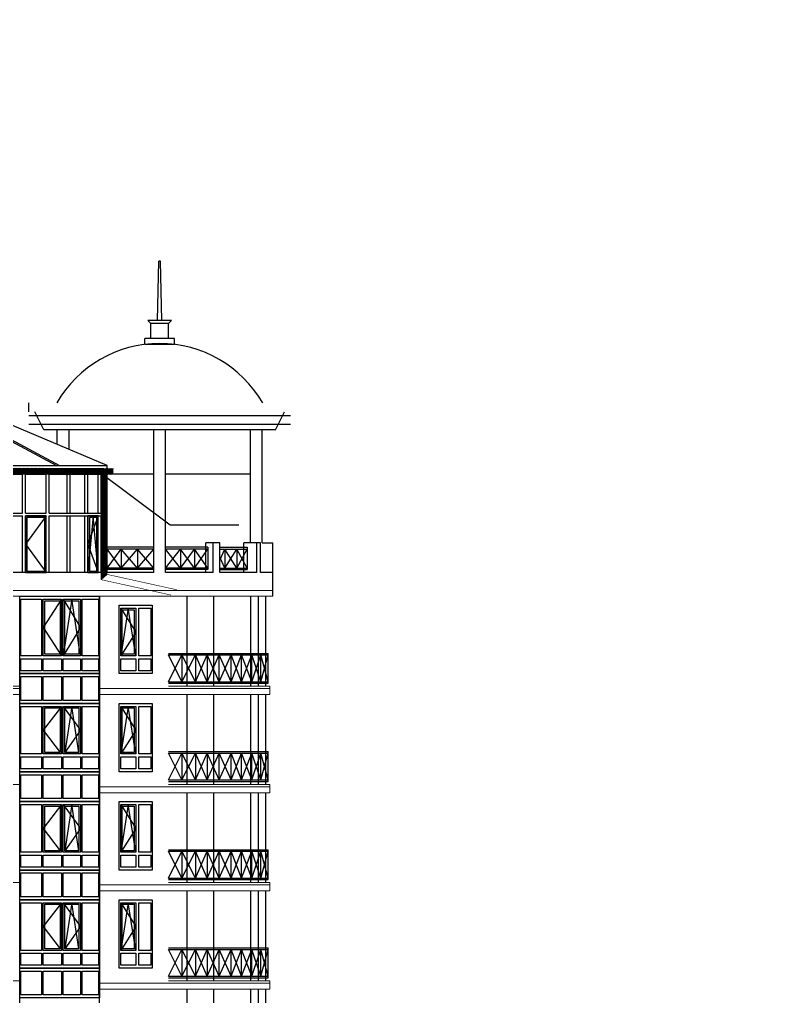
# Model space of a CAD drawing. Header units: inches. Extents: x -634 to 3638, y -6930911 to 5552.
# Drawn here: x 2259.43 to 2285.87, y 3427.26 to 3461.55 of the extents above; entities that cross this region are included whole.
import ezdxf

# ---------------------------------------------------------------- set-up
doc = ezdxf.new("R2010")
doc.units = ezdxf.units.IN
doc.header["$MEASUREMENT"] = 0
doc.linetypes.add('DASHED2', pattern=[9.525, 6.35, -3.175])
for name, color, linetype in [('ALUC', 202, 'Continuous'), ('OGRAJDENIYE', 255, 'Continuous'), ('Okno', 150, 'Continuous'), ('text', 152, 'Continuous'), ('WALL', 243, 'Continuous')]:
    doc.layers.add(name, color=color, linetype=linetype)
doc.layers.add('ELEV', color=134, linetype='Continuous', lineweight=18)
doc.layers.add('WALL_1', color=11, linetype='Continuous', lineweight=15)
pattern_1 = [(135, (2375.761223, 3285.016235), (0.023439284, 0.023439284), [])]

msp = doc.modelspace()

# ---------------------------------------------------------------- hatches: boundary and pattern name
at = {"layer": 'ELEV', "linetype": 'Continuous'}
h = msp.add_hatch(dxfattribs=at)
h.set_pattern_fill('ANSI31', color=256, scale=0.01044, style=0)
h.set_pattern_definition([(45, (1262.311104, 3366.587935), (-0.02343928418428, 0.02343928418428), [])])
edge = h.paths.add_edge_path()
edge.add_ellipse((1445.78234, 3471.96182), major_axis=(0, 6932302.83262), ratio=0.00000001506, start_angle=89.999976115149, end_angle=270.000023884851)
edge.add_line((1445.67794, 3474.85168), (1445.67794, 3528.48347))
edge.add_line((1445.67794, 3528.48347), (1445.88675, 3528.48347))
edge.add_line((1445.88675, 3528.48347), (1445.88675, 3474.85168))
h = msp.add_hatch(dxfattribs=at)
h.set_pattern_fill('ANSI31', color=256, scale=0.01044, angle=180, style=0)
h.set_pattern_definition(pattern_1)
h.paths.add_polyline_path([(2254.22536, 3445.601), (2254.22581, 3445.80981), (2262.71683, 3445.79136), (2262.71638, 3445.58255)])
h = msp.add_hatch(dxfattribs=at)
h.set_pattern_fill('ANSI31', color=256, scale=0.01044, angle=180, style=0)
h.set_pattern_definition(pattern_1)
h.paths.add_polyline_path([(2262.29236, 3441.89147), (2262.50117, 3442.07576), (2262.50117, 3445.58302), (2262.29236, 3445.58348)])

# ---------------------------------------------------------------- linework, layer by layer
at = {"layer": 'ALUC', "color": 7, "linetype": 'Continuous'}
for p, q in [((2264.27454, 3450.98244), (2264.32674, 3453.07051)), ((2264.37894, 3453.07051), (2264.32674, 3453.07051)), ((2264.43114, 3450.98244), (2264.37894, 3453.07051)), ((2264.03963, 3450.87803), (2263.93522, 3450.98244)), ((2264.77045, 3450.98244), (2263.93522, 3450.98244)), ((2264.66605, 3450.87803), (2264.77045, 3450.98244)), ((2264.03963, 3450.35602), (2264.03963, 3450.87803)), ((2264.66605, 3450.87803), (2264.03963, 3450.87803)), ((2264.66605, 3450.35602), (2264.66605, 3450.87803)), ((2263.83082, 3450.14721), (2263.83082, 3450.35602)), ((2264.87486, 3450.35602), (2263.83082, 3450.35602)), ((2264.87486, 3450.14721), (2264.87486, 3450.35602)), ((2264.87486, 3450.14721), (2263.83082, 3450.14721)), ((2259.75898, 3447.77868), (2259.75898, 3448.09189)), ((2268.94669, 3447.64296), (2259.75898, 3447.64296)), ((2260.281, 3447.15226), (2259.96779, 3447.77868)), ((2268.42468, 3447.15226), (2268.73789, 3447.77868)), ((2268.94669, 3447.32974), (2259.75898, 3447.32974)), ((2268.42468, 3447.15226), (2260.281, 3447.15226))]:
    msp.add_line(p, q, dxfattribs=at)
msp.add_arc((2264.35284, 3446.00382), 4.17615, 30, 150, dxfattribs=at)
at = {"layer": 'ELEV', "linetype": 'Continuous'}
msp.add_line((2262.50117, 3442.07576), (2262.29236, 3441.89147), dxfattribs=at)
at = {"layer": 'ELEV', "linetype": 'Continuous', "flags": 128}
for points in [[(2254.22581, 3445.80981, 0.02088, 0.02088, 0), (2262.71683, 3445.79136, 0.02088, 0.02088, 0)], [(2262.71683, 3445.79136, 0.02088, 0.02088, 0), (2262.71683, 3445.5862, 0.02088, 0.02088, 0)], [(2254.22536, 3445.601, 0.02088, 0.02088, 0), (2262.71638, 3445.58255, 0.02088, 0.02088, 0)], [(2262.29236, 3441.89147, 0.02088, 0.02088, 0), (2262.29236, 3445.5834, 0.02088, 0.02088, 0)], [(2262.50117, 3442.07576, 0.02088, 0.02088, 0), (2262.50117, 3445.58295, 0, 0, 0)], [(2262.50117, 3442.07576, 0.02088, 0.02088, 0), (2264.95434, 3441.53436, 0.02088, 0.02088, 0)], [(2262.29236, 3441.89147, 0.02088, 0.02088, 0), (2264.74553, 3441.35007, 0, 0, 0)]]:
    msp.add_lwpolyline(points, format="xyseb", dxfattribs=at)
at = {"layer": 'OGRAJDENIYE', "color": 7, "linetype": 'Continuous'}
for p, q in [((2264.14403, 3443.02831), (2262.50836, 3443.02831)), ((2266.04418, 3443.02831), (2264.56165, 3443.02831)), ((2266.04418, 3443.02831), (2266.04418, 3442.24529)), ((2266.46222, 3443.02831), (2267.42624, 3443.02831)), ((2267.42624, 3443.02831), (2267.42624, 3442.24529)), ((2264.14403, 3442.96567), (2262.50836, 3442.96567)), ((2262.99559, 3442.29749), (2262.50836, 3442.96567)), ((2262.50836, 3442.29749), (2262.99559, 3442.96567)), ((2263.56981, 3442.29749), (2262.99559, 3442.96567)), ((2262.99559, 3442.29749), (2263.56981, 3442.96567)), ((2262.99559, 3442.96567), (2262.99559, 3442.29749)), ((2263.56981, 3442.96567), (2263.56981, 3442.29749)), ((2263.56981, 3442.29749), (2264.14403, 3442.96567)), ((2264.14403, 3442.29749), (2263.56981, 3442.96567)), ((2266.04418, 3442.96567), (2264.56165, 3442.96567)), ((2265.08366, 3442.29749), (2264.56165, 3442.96567)), ((2264.56165, 3442.29749), (2265.08366, 3442.96567)), ((2265.08366, 3442.96567), (2265.08366, 3442.29749)), ((2265.57436, 3442.29749), (2265.08366, 3442.96567)), ((2265.08366, 3442.29749), (2265.57436, 3442.96567)), ((2265.57436, 3442.96567), (2265.57436, 3442.29749)), ((2266.04418, 3442.29749), (2265.57436, 3442.96567)), ((2265.57436, 3442.29749), (2266.04418, 3442.96567)), ((2266.46222, 3442.96567), (2267.42624, 3442.96567)), ((2266.46222, 3442.57956), (2266.64321, 3442.96567)), ((2266.64321, 3442.29749), (2266.46222, 3442.6836)), ((2266.64321, 3442.96567), (2266.64321, 3442.29749)), ((2266.64321, 3442.29749), (2267.06082, 3442.96567)), ((2267.06082, 3442.29749), (2266.64321, 3442.96567)), ((2267.06082, 3442.96567), (2267.06082, 3442.29749)), ((2267.06082, 3442.29749), (2267.42624, 3442.96567)), ((2267.42624, 3442.29749), (2267.06082, 3442.96567)), ((2264.14403, 3442.29749), (2262.50836, 3442.29749)), ((2264.14403, 3442.24529), (2262.50836, 3442.24529)), ((2266.04418, 3442.29749), (2264.56165, 3442.29749)), ((2266.04418, 3442.24529), (2264.56165, 3442.24529)), ((2266.46222, 3442.29749), (2267.42624, 3442.29749)), ((2266.46222, 3442.24529), (2267.42624, 3442.24529)), ((2264.66618, 3439.3011), (2268.16362, 3439.3011)), ((2264.66618, 3439.2489), (2268.16362, 3439.2489)), ((2265.13602, 3438.30927), (2264.66618, 3439.2489)), ((2264.66618, 3438.30927), (2265.13602, 3439.2489)), ((2265.13602, 3439.2489), (2265.13602, 3438.30927)), ((2265.13602, 3438.30927), (2265.60583, 3439.2489)), ((2265.60583, 3438.30927), (2265.13602, 3439.2489)), ((2265.60583, 3439.2489), (2265.60583, 3438.30927)), ((2265.60583, 3438.30927), (2266.02345, 3439.2489)), ((2266.02345, 3438.30927), (2265.60583, 3439.2489)), ((2266.02345, 3438.30927), (2266.44106, 3439.2489)), ((2266.44106, 3438.30927), (2266.02345, 3439.2489)), ((2266.02345, 3439.2489), (2266.02345, 3438.30927)), ((2266.44106, 3438.30927), (2266.44106, 3439.2489)), ((2266.44106, 3438.30927), (2266.85868, 3439.2489)), ((2266.85868, 3438.30927), (2266.44106, 3439.2489)), ((2266.85868, 3438.30927), (2266.85868, 3439.2489)), ((2266.85868, 3438.30927), (2267.22409, 3439.2489)), ((2267.22409, 3438.30927), (2266.85868, 3439.2489)), ((2267.22409, 3438.30927), (2267.22409, 3439.2489)), ((2267.22409, 3438.30927), (2267.5895, 3439.2489)), ((2267.5895, 3438.30927), (2267.22409, 3439.2489)), ((2267.5895, 3438.30927), (2267.5895, 3439.2489)), ((2267.5895, 3438.30927), (2267.90271, 3439.2489)), ((2267.90271, 3438.30927), (2267.5895, 3439.2489)), ((2267.90271, 3438.30927), (2267.90271, 3439.2489)), ((2267.90271, 3438.30927), (2268.16362, 3439.2489)), ((2268.16362, 3438.30927), (2267.90271, 3439.2489)), ((2268.16362, 3438.25707), (2268.16362, 3439.3011)), ((2264.66618, 3438.30927), (2268.16362, 3438.30927)), ((2264.66618, 3438.25707), (2268.16362, 3438.25707)), ((2264.66618, 3435.85578), (2268.16362, 3435.85578)), ((2264.66618, 3435.80358), (2268.16362, 3435.80358)), ((2265.13602, 3434.86395), (2264.66618, 3435.80358)), ((2264.66618, 3434.86395), (2265.13602, 3435.80358)), ((2265.13602, 3435.80358), (2265.13602, 3434.86395)), ((2265.13602, 3434.86395), (2265.60583, 3435.80358)), ((2265.60583, 3434.86395), (2265.13602, 3435.80358)), ((2265.60583, 3435.80358), (2265.60583, 3434.86395)), ((2265.60583, 3434.86395), (2266.02345, 3435.80358)), ((2266.02345, 3434.86395), (2265.60583, 3435.80358)), ((2266.02345, 3434.86395), (2266.44106, 3435.80358)), ((2266.44106, 3434.86395), (2266.02345, 3435.80358)), ((2266.02345, 3435.80358), (2266.02345, 3434.86395)), ((2266.44106, 3434.86395), (2266.44106, 3435.80358)), ((2266.44106, 3434.86395), (2266.85868, 3435.80358)), ((2266.85868, 3434.86395), (2266.44106, 3435.80358)), ((2266.85868, 3434.86395), (2266.85868, 3435.80358)), ((2266.85868, 3434.86395), (2267.22409, 3435.80358)), ((2267.22409, 3434.86395), (2266.85868, 3435.80358)), ((2267.22409, 3434.86395), (2267.22409, 3435.80358)), ((2267.22409, 3434.86395), (2267.5895, 3435.80358)), ((2267.5895, 3434.86395), (2267.22409, 3435.80358)), ((2267.5895, 3434.86395), (2267.5895, 3435.80358)), ((2267.5895, 3434.86395), (2267.90271, 3435.80358)), ((2267.90271, 3434.86395), (2267.5895, 3435.80358)), ((2267.90271, 3434.86395), (2267.90271, 3435.80358)), ((2267.90271, 3434.86395), (2268.16362, 3435.80358)), ((2268.16362, 3434.86395), (2267.90271, 3435.80358)), ((2268.16362, 3434.81175), (2268.16362, 3435.85578)), ((2264.66618, 3434.86395), (2268.16362, 3434.86395)), ((2264.66618, 3434.81175), (2268.16362, 3434.81175)), ((2264.66618, 3432.41047), (2268.16362, 3432.41047)), ((2268.16362, 3431.36643), (2268.16362, 3432.41047)), ((2264.66618, 3432.35826), (2268.16362, 3432.35826)), ((2265.13602, 3431.41863), (2264.66618, 3432.35826)), ((2264.66618, 3431.41863), (2265.13602, 3432.35826)), ((2265.13602, 3432.35826), (2265.13602, 3431.41863)), ((2265.13602, 3431.41863), (2265.60583, 3432.35826)), ((2265.60583, 3431.41863), (2265.13602, 3432.35826)), ((2265.60583, 3432.35826), (2265.60583, 3431.41863)), ((2265.60583, 3431.41863), (2266.02345, 3432.35826)), ((2266.02345, 3431.41863), (2265.60583, 3432.35826)), ((2266.02345, 3431.41863), (2266.44106, 3432.35826)), ((2266.44106, 3431.41863), (2266.02345, 3432.35826)), ((2266.02345, 3432.35826), (2266.02345, 3431.41863)), ((2266.44106, 3431.41863), (2266.44106, 3432.35826)), ((2266.44106, 3431.41863), (2266.85868, 3432.35826)), ((2266.85868, 3431.41863), (2266.44106, 3432.35826)), ((2266.85868, 3431.41863), (2266.85868, 3432.35826)), ((2266.85868, 3431.41863), (2267.22409, 3432.35826)), ((2267.22409, 3431.41863), (2266.85868, 3432.35826)), ((2267.22409, 3431.41863), (2267.22409, 3432.35826)), ((2267.22409, 3431.41863), (2267.5895, 3432.35826)), ((2267.5895, 3431.41863), (2267.22409, 3432.35826)), ((2267.5895, 3431.41863), (2267.5895, 3432.35826)), ((2267.5895, 3431.41863), (2267.90271, 3432.35826)), ((2267.90271, 3431.41863), (2267.5895, 3432.35826)), ((2267.90271, 3431.41863), (2267.90271, 3432.35826)), ((2267.90271, 3431.41863), (2268.16362, 3432.35826)), ((2268.16362, 3431.41863), (2267.90271, 3432.35826)), ((2264.66618, 3431.41863), (2268.16362, 3431.41863)), ((2264.66618, 3431.36643), (2268.16362, 3431.36643)), ((2264.66618, 3428.96515), (2268.16362, 3428.96515)), ((2268.16362, 3427.92111), (2268.16362, 3428.96515)), ((2264.66618, 3428.91294), (2268.16362, 3428.91294)), ((2265.13602, 3427.97331), (2264.66618, 3428.91294)), ((2264.66618, 3427.97331), (2265.13602, 3428.91294)), ((2265.13602, 3428.91294), (2265.13602, 3427.97331)), ((2265.13602, 3427.97331), (2265.60583, 3428.91294)), ((2265.60583, 3427.97331), (2265.13602, 3428.91294)), ((2265.60583, 3428.91294), (2265.60583, 3427.97331)), ((2265.60583, 3427.97331), (2266.02345, 3428.91294)), ((2266.02345, 3427.97331), (2265.60583, 3428.91294)), ((2266.02345, 3427.97331), (2266.44106, 3428.91294)), ((2266.44106, 3427.97331), (2266.02345, 3428.91294)), ((2266.02345, 3428.91294), (2266.02345, 3427.97331)), ((2266.44106, 3427.97331), (2266.44106, 3428.91294)), ((2266.44106, 3427.97331), (2266.85868, 3428.91294)), ((2266.85868, 3427.97331), (2266.44106, 3428.91294)), ((2266.85868, 3427.97331), (2266.85868, 3428.91294)), ((2266.85868, 3427.97331), (2267.22409, 3428.91294)), ((2267.22409, 3427.97331), (2266.85868, 3428.91294)), ((2267.22409, 3427.97331), (2267.22409, 3428.91294)), ((2267.22409, 3427.97331), (2267.5895, 3428.91294)), ((2267.5895, 3427.97331), (2267.22409, 3428.91294)), ((2267.5895, 3427.97331), (2267.5895, 3428.91294)), ((2267.5895, 3427.97331), (2267.90271, 3428.91294)), ((2267.90271, 3427.97331), (2267.5895, 3428.91294)), ((2267.90271, 3427.97331), (2267.90271, 3428.91294)), ((2267.90271, 3427.97331), (2268.16362, 3428.91294)), ((2268.16362, 3427.97331), (2267.90271, 3428.91294)), ((2264.66618, 3427.97331), (2268.16362, 3427.97331)), ((2264.66618, 3427.92111), (2268.16362, 3427.92111))]:
    msp.add_line(p, q, dxfattribs=at)
at = {"layer": 'Okno', "color": 7, "linetype": 'Continuous'}
for p, q in [((2262.50849, 3445.89941), (2254.22581, 3449.38288)), ((2255.19995, 3448.86087), (2260.72633, 3445.89941)), ((2255.31047, 3448.86087), (2260.83685, 3445.89941)), ((2254.22581, 3445.89941), (2262.50849, 3445.89941)), ((2262.50849, 3442.14088), (2262.50849, 3445.89941)), ((2262.50849, 3442.14088), (2262.50849, 3445.89941)), ((2258.75284, 3445.5862), (2259.53587, 3445.5862)), ((2259.53587, 3444.22896), (2259.53587, 3445.5862)), ((2259.64027, 3445.5862), (2260.3711, 3445.5862)), ((2259.64027, 3444.22896), (2259.64027, 3445.5862)), ((2260.3711, 3444.22896), (2260.3711, 3445.5862)), ((2260.4755, 3445.5862), (2262.50849, 3445.5862)), ((2260.4755, 3444.22896), (2260.4755, 3445.5862)), ((2261.10192, 3444.22896), (2261.10192, 3445.5862)), ((2261.20633, 3444.22896), (2261.20633, 3445.5862)), ((2261.72835, 3444.22896), (2261.72835, 3445.5862)), ((2261.83275, 3444.22896), (2261.83275, 3445.5862)), ((2262.19816, 3444.22896), (2262.19816, 3445.5862)), ((2262.30257, 3444.22896), (2262.30257, 3445.5862)), ((2262.50849, 3445.5862), (2262.50849, 3445.5862)), ((2258.75284, 3444.22896), (2259.53587, 3444.22896)), ((2258.75284, 3444.12455), (2259.53587, 3444.12455)), ((2259.53587, 3442.14088), (2259.53587, 3444.12455)), ((2259.64027, 3444.22896), (2260.3711, 3444.22896)), ((2259.64027, 3444.12455), (2260.3711, 3444.12455)), ((2259.64027, 3442.14088), (2259.64027, 3444.12455)), ((2260.3711, 3442.14088), (2260.3711, 3444.12455)), ((2260.4755, 3444.22896), (2262.50849, 3444.22896)), ((2260.4755, 3444.12455), (2262.50849, 3444.12455)), ((2260.4755, 3442.14088), (2260.4755, 3444.12455)), ((2261.10192, 3442.14088), (2261.10192, 3444.12455)), ((2261.20633, 3442.14088), (2261.20633, 3444.12455)), ((2261.72835, 3442.14088), (2261.72835, 3444.12455)), ((2261.83275, 3442.14088), (2261.83275, 3444.12455)), ((2262.19816, 3442.14088), (2262.19816, 3444.12455)), ((2262.30257, 3442.14088), (2262.30257, 3444.12455))]:
    msp.add_line(p, q, dxfattribs=at)
at = {"layer": 'Okno', "color": 7, "linetype": 'DASHED2', "ltscale": 0.4}
for p, q in [((2260.3711, 3444.12455), (2259.64027, 3443.13272)), ((2262.19816, 3444.12455), (2261.83275, 3443.13272)), ((2262.01546, 3444.12455), (2261.83275, 3442.14088)), ((2262.19816, 3442.14088), (2262.01546, 3444.12455)), ((2259.64027, 3443.13272), (2260.3711, 3442.14088)), ((2261.83275, 3443.13272), (2262.19816, 3442.14088)), ((2260.90714, 3441.20125), (2260.26307, 3440.20942)), ((2261.26862, 3441.20125), (2260.96808, 3439.21758)), ((2260.96808, 3441.20125), (2261.56915, 3440.20942)), ((2261.56915, 3439.21758), (2261.26862, 3441.20125)), ((2263.2489, 3440.88804), (2262.98528, 3439.21758)), ((2262.98528, 3440.88804), (2263.51252, 3440.05281)), ((2263.51252, 3439.21758), (2263.2489, 3440.88804)), ((2260.26307, 3440.20942), (2260.90714, 3439.21758)), ((2261.56915, 3440.20942), (2260.96808, 3439.21758)), ((2263.51252, 3440.05281), (2262.98528, 3439.21758)), ((2260.90714, 3437.44272), (2260.26307, 3436.60749)), ((2260.96808, 3437.44272), (2261.56915, 3436.60749)), ((2261.26862, 3437.44272), (2261.02344, 3435.82446)), ((2261.51379, 3435.82446), (2261.26862, 3437.44272)), ((2263.2489, 3437.44272), (2262.98528, 3435.77226)), ((2262.98528, 3437.44272), (2263.51252, 3436.60749)), ((2263.51252, 3435.77226), (2263.2489, 3437.44272)), ((2260.26307, 3436.60749), (2260.85494, 3435.82446)), ((2261.56915, 3436.60749), (2261.02344, 3435.82446)), ((2263.51252, 3436.60749), (2262.98528, 3435.77226)), ((2260.90714, 3433.9974), (2260.26307, 3433.16217)), ((2260.96808, 3433.9974), (2261.56915, 3433.16217)), ((2261.26862, 3433.9974), (2261.02344, 3432.37914)), ((2261.51379, 3432.37914), (2261.26862, 3433.9974)), ((2263.2489, 3433.9974), (2262.98528, 3432.32694)), ((2262.98528, 3433.9974), (2263.51252, 3433.16217)), ((2263.51252, 3432.32694), (2263.2489, 3433.9974)), ((2260.26307, 3433.16217), (2260.85494, 3432.37914)), ((2261.56915, 3433.16217), (2261.02344, 3432.37914)), ((2263.51252, 3433.16217), (2262.98528, 3432.32694)), ((2260.90714, 3430.55208), (2260.26307, 3429.71685)), ((2260.96808, 3430.55208), (2261.56915, 3429.71685)), ((2261.26862, 3430.55208), (2261.02344, 3428.93382)), ((2261.51379, 3428.93382), (2261.26862, 3430.55208)), ((2263.2489, 3430.55208), (2262.98528, 3428.88162)), ((2262.98528, 3430.55208), (2263.51252, 3429.71685)), ((2263.51252, 3428.88162), (2263.2489, 3430.55208)), ((2260.26307, 3429.71685), (2260.85494, 3428.93382)), ((2261.56915, 3429.71685), (2261.02344, 3428.93382)), ((2263.51252, 3429.71685), (2262.98528, 3428.88162))]:
    msp.add_line(p, q, dxfattribs=at)
at = {"layer": 'Okno', "color": 7, "linetype": 'Continuous'}
for points in [[(2260.3711, 3444.12455), (2259.64027, 3444.12455), (2259.64027, 3442.14088), (2260.3711, 3442.14088)], [(2260.3189, 3444.07235), (2259.69248, 3444.07235), (2259.69248, 3442.19309), (2260.3189, 3442.19309), (2260.3189, 3444.07235)], [(2262.19816, 3444.12455), (2261.83275, 3444.12455), (2261.83275, 3442.14088), (2262.19816, 3442.14088)], [(2262.14596, 3444.07235), (2261.88495, 3444.07235), (2261.88495, 3442.19309), (2262.14596, 3442.19309), (2262.14596, 3444.07235)]]:
    msp.add_lwpolyline(points, close=True, dxfattribs=at)
at = {"layer": 'Okno', "color": 7}
for points in [[(2259.44599, 3441.30565), (2262.23334, 3441.30565), (2262.23334, 3438.59116), (2259.44599, 3438.59116)], [(2259.47734, 3441.20125), (2260.19799, 3441.20125), (2260.19799, 3439.21758), (2259.47734, 3439.21758)], [(2260.26307, 3441.20125), (2260.90714, 3441.20125), (2260.90714, 3439.21758), (2260.26307, 3439.21758)], [(2260.31527, 3441.14905), (2260.85494, 3441.14905), (2260.85494, 3439.26978), (2260.31527, 3439.26978), (2260.31527, 3441.14905)], [(2260.96808, 3441.20125), (2261.56915, 3441.20125), (2261.56915, 3439.21758), (2260.96808, 3439.21758)], [(2261.02028, 3441.14905), (2261.51695, 3441.14905), (2261.51695, 3439.26978), (2261.02028, 3439.26978), (2261.02028, 3441.14905)], [(2261.62574, 3441.20125), (2262.20864, 3441.20125), (2262.20864, 3439.21758), (2261.62574, 3439.21758)], [(2262.98528, 3440.88804), (2263.51252, 3440.88804), (2263.51252, 3439.21758), (2262.98528, 3439.21758)], [(2263.03748, 3440.83584), (2263.46031, 3440.83584), (2263.46031, 3439.26978), (2263.03748, 3439.26978), (2263.03748, 3440.83584)], [(2263.61692, 3440.88804), (2264.03975, 3440.88804), (2264.03975, 3439.21758), (2263.61692, 3439.21758)], [(2259.47734, 3439.11318), (2260.19799, 3439.11318), (2260.19799, 3438.69556), (2259.47734, 3438.69556)], [(2260.26307, 3439.11318), (2260.90714, 3439.11318), (2260.90714, 3438.69556), (2260.26307, 3438.69556)], [(2260.96808, 3439.11318), (2261.56915, 3439.11318), (2261.56915, 3438.69556), (2260.96808, 3438.69556)], [(2261.62574, 3439.11318), (2262.20864, 3439.11318), (2262.20864, 3438.69556), (2261.62574, 3438.69556)], [(2262.98528, 3439.11318), (2263.51252, 3439.11318), (2263.51252, 3438.69556), (2262.98528, 3438.69556)], [(2263.61692, 3439.11318), (2264.03975, 3439.11318), (2264.03975, 3438.69556), (2263.61692, 3438.69556)], [(2259.44599, 3438.59116), (2262.23334, 3438.59116), (2262.23334, 3437.54712), (2259.44599, 3437.54712)], [(2259.47734, 3438.48676), (2260.19799, 3438.48676), (2260.19799, 3437.65153), (2259.47734, 3437.65153)], [(2260.26307, 3438.48676), (2260.90714, 3438.48676), (2260.90714, 3437.65153), (2260.26307, 3437.65153)], [(2260.96808, 3438.48676), (2261.56915, 3438.48676), (2261.56915, 3437.65153), (2260.96808, 3437.65153)], [(2261.62574, 3438.48676), (2262.20864, 3438.48676), (2262.20864, 3437.65153), (2261.62574, 3437.65153)], [(2259.44599, 3437.54712), (2262.23334, 3437.54712), (2262.23334, 3435.14584), (2259.44599, 3435.14584)], [(2262.93308, 3437.54712), (2264.09196, 3437.54712), (2264.09196, 3435.14584), (2262.93308, 3435.14584)], [(2259.47734, 3437.44272), (2260.19799, 3437.44272), (2260.19799, 3435.77226), (2259.47734, 3435.77226)], [(2260.26307, 3437.44272), (2260.90714, 3437.44272), (2260.90714, 3435.77226), (2260.26307, 3435.77226)], [(2260.31527, 3437.39052), (2260.85494, 3437.39052), (2260.85494, 3435.82446), (2260.31527, 3435.82446), (2260.31527, 3437.39052)], [(2260.96808, 3437.44272), (2261.56915, 3437.44272), (2261.56915, 3435.77226), (2260.96808, 3435.77226)], [(2261.02028, 3437.39052), (2261.51695, 3437.39052), (2261.51695, 3435.82446), (2261.02028, 3435.82446), (2261.02028, 3437.39052)], [(2261.62574, 3437.44272), (2262.20864, 3437.44272), (2262.20864, 3435.77226), (2261.62574, 3435.77226)], [(2262.98528, 3437.44272), (2263.51252, 3437.44272), (2263.51252, 3435.77226), (2262.98528, 3435.77226)], [(2263.03748, 3437.39052), (2263.46031, 3437.39052), (2263.46031, 3435.82446), (2263.03748, 3435.82446), (2263.03748, 3437.39052)], [(2263.61692, 3437.44272), (2264.03975, 3437.44272), (2264.03975, 3435.77226), (2263.61692, 3435.77226)], [(2259.47734, 3435.66786), (2260.19799, 3435.66786), (2260.19799, 3435.25024), (2259.47734, 3435.25024)], [(2260.26307, 3435.66786), (2260.90714, 3435.66786), (2260.90714, 3435.25024), (2260.26307, 3435.25024)], [(2260.96808, 3435.66786), (2261.56915, 3435.66786), (2261.56915, 3435.25024), (2260.96808, 3435.25024)], [(2261.62574, 3435.66786), (2262.20864, 3435.66786), (2262.20864, 3435.25024), (2261.62574, 3435.25024)], [(2262.98528, 3435.66786), (2263.51252, 3435.66786), (2263.51252, 3435.25024), (2262.98528, 3435.25024)], [(2263.61692, 3435.66786), (2264.03975, 3435.66786), (2264.03975, 3435.25024), (2263.61692, 3435.25024)], [(2259.44599, 3435.14584), (2262.23334, 3435.14584), (2262.23334, 3434.1018), (2259.44599, 3434.1018)], [(2259.47734, 3435.04144), (2260.19799, 3435.04144), (2260.19799, 3434.20621), (2259.47734, 3434.20621)], [(2260.26307, 3435.04144), (2260.90714, 3435.04144), (2260.90714, 3434.20621), (2260.26307, 3434.20621)], [(2260.96808, 3435.04144), (2261.56915, 3435.04144), (2261.56915, 3434.20621), (2260.96808, 3434.20621)], [(2261.62574, 3435.04144), (2262.20864, 3435.04144), (2262.20864, 3434.20621), (2261.62574, 3434.20621)], [(2259.44599, 3434.1018), (2262.23334, 3434.1018), (2262.23334, 3431.70052), (2259.44599, 3431.70052)], [(2262.93308, 3434.1018), (2264.09196, 3434.1018), (2264.09196, 3431.70052), (2262.93308, 3431.70052)], [(2259.47734, 3433.9974), (2260.19799, 3433.9974), (2260.19799, 3432.32694), (2259.47734, 3432.32694)], [(2260.26307, 3433.9974), (2260.90714, 3433.9974), (2260.90714, 3432.32694), (2260.26307, 3432.32694)], [(2260.31527, 3433.9452), (2260.85494, 3433.9452), (2260.85494, 3432.37914), (2260.31527, 3432.37914), (2260.31527, 3433.9452)], [(2260.96808, 3433.9974), (2261.56915, 3433.9974), (2261.56915, 3432.32694), (2260.96808, 3432.32694)], [(2261.02028, 3433.9452), (2261.51695, 3433.9452), (2261.51695, 3432.37914), (2261.02028, 3432.37914), (2261.02028, 3433.9452)], [(2261.62574, 3433.9974), (2262.20864, 3433.9974), (2262.20864, 3432.32694), (2261.62574, 3432.32694)], [(2262.98528, 3433.9974), (2263.51252, 3433.9974), (2263.51252, 3432.32694), (2262.98528, 3432.32694)], [(2263.03748, 3433.9452), (2263.46031, 3433.9452), (2263.46031, 3432.37914), (2263.03748, 3432.37914), (2263.03748, 3433.9452)], [(2263.61692, 3433.9974), (2264.03975, 3433.9974), (2264.03975, 3432.32694), (2263.61692, 3432.32694)], [(2259.47734, 3432.22254), (2260.19799, 3432.22254), (2260.19799, 3431.80492), (2259.47734, 3431.80492)], [(2260.26307, 3432.22254), (2260.90714, 3432.22254), (2260.90714, 3431.80492), (2260.26307, 3431.80492)], [(2260.96808, 3432.22254), (2261.56915, 3432.22254), (2261.56915, 3431.80492), (2260.96808, 3431.80492)], [(2261.62574, 3432.22254), (2262.20864, 3432.22254), (2262.20864, 3431.80492), (2261.62574, 3431.80492)], [(2262.98528, 3432.22254), (2263.51252, 3432.22254), (2263.51252, 3431.80492), (2262.98528, 3431.80492)], [(2263.61692, 3432.22254), (2264.03975, 3432.22254), (2264.03975, 3431.80492), (2263.61692, 3431.80492)], [(2259.44599, 3431.70052), (2262.23334, 3431.70052), (2262.23334, 3430.65648), (2259.44599, 3430.65648)], [(2259.47734, 3431.59612), (2260.19799, 3431.59612), (2260.19799, 3430.76089), (2259.47734, 3430.76089)], [(2260.26307, 3431.59612), (2260.90714, 3431.59612), (2260.90714, 3430.76089), (2260.26307, 3430.76089)], [(2260.96808, 3431.59612), (2261.56915, 3431.59612), (2261.56915, 3430.76089), (2260.96808, 3430.76089)], [(2261.62574, 3431.59612), (2262.20864, 3431.59612), (2262.20864, 3430.76089), (2261.62574, 3430.76089)], [(2259.44599, 3430.65648), (2262.23334, 3430.65648), (2262.23334, 3428.2552), (2259.44599, 3428.2552)], [(2262.93308, 3430.65648), (2264.09196, 3430.65648), (2264.09196, 3428.2552), (2262.93308, 3428.2552)], [(2259.47734, 3430.55208), (2260.19799, 3430.55208), (2260.19799, 3428.88162), (2259.47734, 3428.88162)], [(2260.26307, 3430.55208), (2260.90714, 3430.55208), (2260.90714, 3428.88162), (2260.26307, 3428.88162)], [(2260.31527, 3430.49988), (2260.85494, 3430.49988), (2260.85494, 3428.93382), (2260.31527, 3428.93382), (2260.31527, 3430.49988)], [(2260.96808, 3430.55208), (2261.56915, 3430.55208), (2261.56915, 3428.88162), (2260.96808, 3428.88162)], [(2261.02028, 3430.49988), (2261.51695, 3430.49988), (2261.51695, 3428.93382), (2261.02028, 3428.93382), (2261.02028, 3430.49988)], [(2261.62574, 3430.55208), (2262.20864, 3430.55208), (2262.20864, 3428.88162), (2261.62574, 3428.88162)], [(2262.98528, 3430.55208), (2263.51252, 3430.55208), (2263.51252, 3428.88162), (2262.98528, 3428.88162)], [(2263.03748, 3430.49988), (2263.46031, 3430.49988), (2263.46031, 3428.93382), (2263.03748, 3428.93382), (2263.03748, 3430.49988)], [(2263.61692, 3430.55208), (2264.03975, 3430.55208), (2264.03975, 3428.88162), (2263.61692, 3428.88162)], [(2259.47734, 3428.77722), (2260.19799, 3428.77722), (2260.19799, 3428.3596), (2259.47734, 3428.3596)], [(2260.26307, 3428.77722), (2260.90714, 3428.77722), (2260.90714, 3428.3596), (2260.26307, 3428.3596)], [(2260.96808, 3428.77722), (2261.56915, 3428.77722), (2261.56915, 3428.3596), (2260.96808, 3428.3596)], [(2261.62574, 3428.77722), (2262.20864, 3428.77722), (2262.20864, 3428.3596), (2261.62574, 3428.3596)], [(2262.98528, 3428.77722), (2263.51252, 3428.77722), (2263.51252, 3428.3596), (2262.98528, 3428.3596)], [(2263.61692, 3428.77722), (2264.03975, 3428.77722), (2264.03975, 3428.3596), (2263.61692, 3428.3596)], [(2259.44599, 3428.2552), (2262.23334, 3428.2552), (2262.23334, 3427.21116), (2259.44599, 3427.21116)], [(2259.47734, 3428.1508), (2260.19799, 3428.1508), (2260.19799, 3427.31557), (2259.47734, 3427.31557)], [(2260.26307, 3428.1508), (2260.90714, 3428.1508), (2260.90714, 3427.31557), (2260.26307, 3427.31557)], [(2260.96808, 3428.1508), (2261.56915, 3428.1508), (2261.56915, 3427.31557), (2260.96808, 3427.31557)], [(2261.62574, 3428.1508), (2262.20864, 3428.1508), (2262.20864, 3427.31557), (2261.62574, 3427.31557)]]:
    msp.add_lwpolyline(points, close=True, dxfattribs=at)
at = {"layer": 'text', "color": 7, "linetype": 'Continuous'}
msp.add_line((2264.71554, 3443.79985), (2262.11652, 3445.74217), dxfattribs=at)
msp.add_lwpolyline([(2267.12894, 3443.79985), (2267.12894, 3443.79985), (2264.71554, 3443.79985)], dxfattribs=at)
at = {"layer": 'WALL', "color": 7, "linetype": 'Continuous'}
for p, q in [((2260.75091, 3446.6386), (2260.75091, 3447.15226)), ((2261.16853, 3446.46297), (2261.16853, 3447.15226)), ((2264.14403, 3442.14088), (2264.14403, 3447.15226)), ((2264.56165, 3442.14088), (2264.56165, 3447.15226)), ((2267.53715, 3443.18492), (2267.53715, 3447.15226)), ((2267.95476, 3443.18492), (2267.95476, 3447.15226)), ((2264.14403, 3445.5862), (2262.50849, 3445.5862)), ((2267.53715, 3445.5862), (2264.56165, 3445.5862)), ((2265.97338, 3442.14088), (2265.97338, 3443.18492)), ((2266.46222, 3443.18492), (2265.97338, 3443.18492)), ((2266.23446, 3442.14088), (2266.23446, 3443.18492)), ((2266.46222, 3442.14088), (2266.46222, 3443.18492)), ((2267.89197, 3443.18492), (2267.30748, 3443.18492)), ((2267.30748, 3442.14088), (2267.30748, 3443.18492)), ((2267.75975, 3442.14088), (2267.75975, 3443.18492)), ((2267.89197, 3442.14088), (2267.89197, 3443.18492)), ((2267.95476, 3443.18492), (2268.32072, 3443.18492)), ((2268.32072, 3441.30565), (2268.32072, 3443.18492)), ((2264.14403, 3442.14088), (2255.77734, 3442.14088)), ((2266.23446, 3442.14088), (2264.56165, 3442.14088)), ((2267.75975, 3442.14088), (2266.46222, 3442.14088)), ((2268.32072, 3442.14088), (2267.89197, 3442.14088)), ((2259.44599, 3393.27998), (2259.44599, 3441.30565)), ((2262.23334, 3393.27998), (2262.23334, 3441.30565)), ((2265.31348, 3438.15266), (2265.31348, 3441.30565)), ((2266.25311, 3438.15266), (2266.25311, 3441.30565)), ((2267.55842, 3438.15266), (2267.55842, 3441.30565)), ((2267.82288, 3438.15266), (2267.82288, 3441.30565)), ((2268.08233, 3438.15266), (2268.08233, 3441.30565)), ((2265.31348, 3434.70734), (2265.31348, 3437.86033)), ((2266.25311, 3434.70734), (2266.25311, 3437.86033)), ((2267.55842, 3434.70734), (2267.55842, 3437.86033)), ((2267.82288, 3434.70734), (2267.82288, 3437.86033)), ((2268.08233, 3434.70734), (2268.08233, 3437.86033)), ((2265.31348, 3431.26203), (2265.31348, 3434.41501)), ((2266.25311, 3431.26203), (2266.25311, 3434.41501)), ((2267.55842, 3431.26203), (2267.55842, 3434.41501)), ((2267.82288, 3431.26203), (2267.82288, 3434.41501)), ((2268.08233, 3431.26203), (2268.08233, 3434.41501)), ((2265.31348, 3427.81671), (2265.31348, 3430.96969)), ((2266.25311, 3427.81671), (2266.25311, 3430.96969)), ((2267.55842, 3427.81671), (2267.55842, 3430.96969)), ((2267.82288, 3427.81671), (2267.82288, 3430.96969)), ((2268.08233, 3427.81671), (2268.08233, 3430.96969)), ((2265.31348, 3424.37139), (2265.31348, 3427.52438)), ((2266.25311, 3424.37139), (2266.25311, 3427.52438)), ((2267.55842, 3424.37139), (2267.55842, 3427.52438)), ((2267.82288, 3424.37139), (2267.82288, 3427.52438)), ((2268.08233, 3424.37139), (2268.08233, 3427.52438))]:
    msp.add_line(p, q, dxfattribs=at)
msp.add_lwpolyline([(2262.93308, 3440.99244), (2264.09196, 3440.99244), (2264.09196, 3438.59116), (2262.93308, 3438.59116)], close=True, dxfattribs=at)
at = {"layer": 'WALL_1', "color": 7, "linetype": 'Continuous'}
for p, q in [((2237.41684, 3441.30565), (2268.32072, 3441.30565)), ((2241.07095, 3441.51446), (2268.32072, 3441.51446)), ((2254.22581, 3438.15266), (2259.44599, 3438.15266)), ((2254.22581, 3438.06914), (2259.44599, 3438.06914)), ((2254.22581, 3437.86033), (2259.44599, 3437.86033)), ((2264.66618, 3438.06914), (2262.23334, 3438.06914)), ((2264.66618, 3437.86033), (2262.23334, 3437.86033)), ((2264.66618, 3438.15266), (2268.21582, 3438.15266)), ((2264.66618, 3438.06914), (2268.21582, 3438.06914)), ((2264.66618, 3437.86033), (2268.21582, 3437.86033)), ((2268.21582, 3437.86033), (2268.21582, 3438.15266)), ((2254.22581, 3434.70734), (2259.44599, 3434.70734)), ((2264.66618, 3434.62382), (2262.23334, 3434.62382)), ((2264.66618, 3434.70734), (2268.21582, 3434.70734)), ((2264.66618, 3434.62382), (2268.21582, 3434.62382)), ((2268.21582, 3434.41501), (2268.21582, 3434.70734)), ((2264.66618, 3434.41501), (2262.23334, 3434.41501)), ((2264.66618, 3434.41501), (2268.21582, 3434.41501)), ((2254.22581, 3431.26203), (2259.44599, 3431.26203)), ((2264.66618, 3431.1785), (2262.23334, 3431.1785)), ((2264.66618, 3431.26203), (2268.21582, 3431.26203)), ((2264.66618, 3431.1785), (2268.21582, 3431.1785)), ((2268.21582, 3430.96969), (2268.21582, 3431.26203)), ((2264.66618, 3430.96969), (2262.23334, 3430.96969)), ((2264.66618, 3430.96969), (2268.21582, 3430.96969)), ((2254.22581, 3427.81671), (2259.44599, 3427.81671)), ((2264.66618, 3427.73318), (2262.23334, 3427.73318)), ((2264.66618, 3427.81671), (2268.21582, 3427.81671)), ((2264.66618, 3427.73318), (2268.21582, 3427.73318)), ((2268.21582, 3427.52438), (2268.21582, 3427.81671)), ((2264.66618, 3427.52438), (2262.23334, 3427.52438)), ((2264.66618, 3427.52438), (2268.21582, 3427.52438))]:
    msp.add_line(p, q, dxfattribs=at)

doc.saveas('drawing.dxf')
